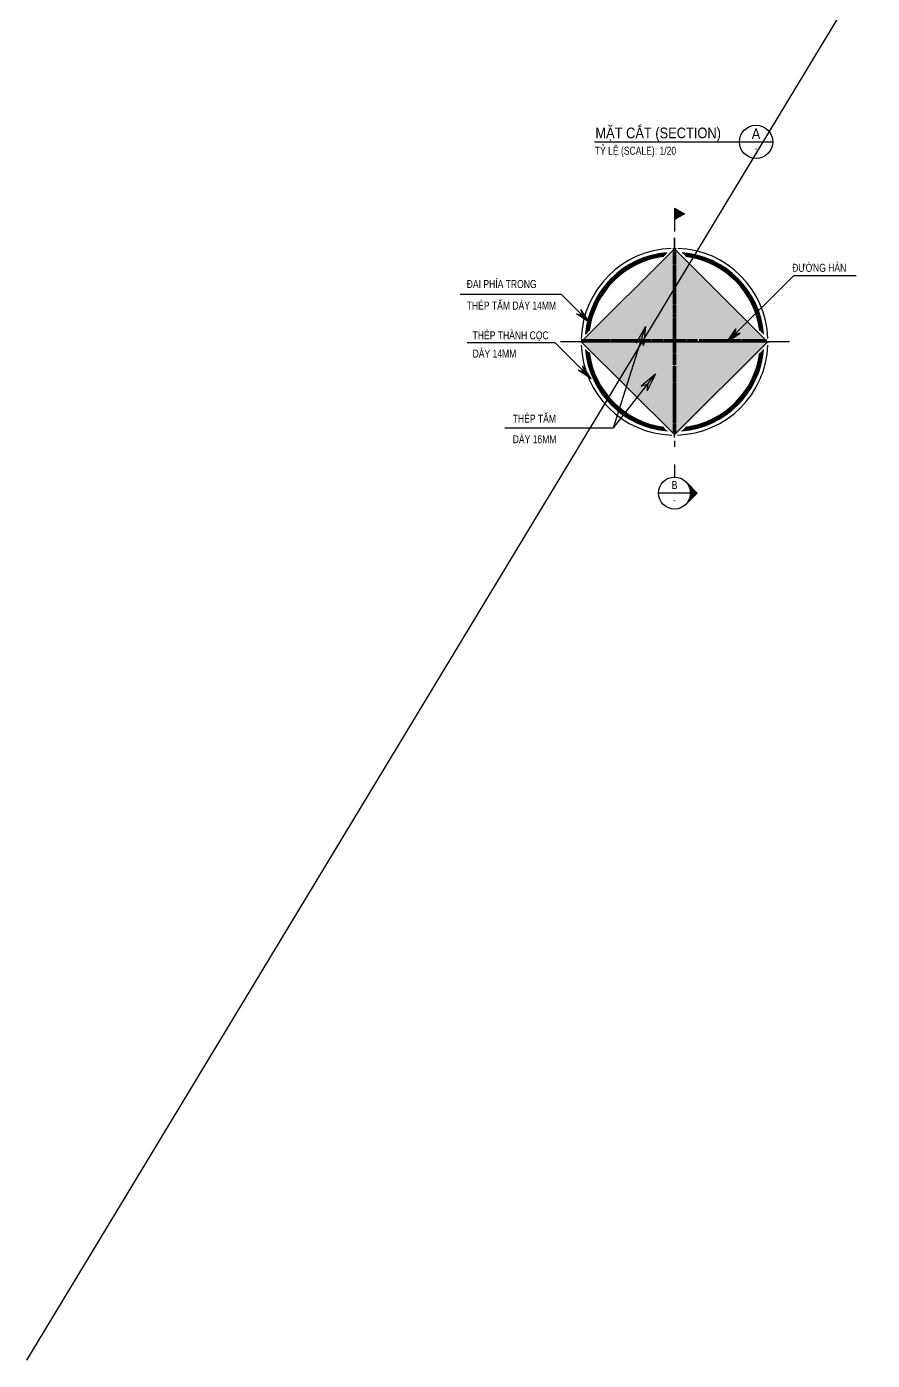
# Model space of a CAD drawing. Header units: millimetres. Extents: x -73021 to 3450336, y 75330 to 1037285.
# Drawn here: x -30478 to -27307, y 128876 to 133875 of the extents above; entities that cross this region are included whole.
import ezdxf
from ezdxf.enums import TextEntityAlignment as Align

# ---------------------------------------------------------------- set-up
doc = ezdxf.new("R2010")
doc.units = ezdxf.units.MM
doc.linetypes.add('CENTER', pattern=[50.800000000000004, 31.75, -6.349999999999999, 6.349999999999999, -6.349999999999999])
doc.linetypes.add('HIDDEN', pattern=[0.5, 0.3, -0.2])
for name, color, linetype in [('03_Dimension line', 4, 'Continuous'), ('Big_Text_Note', 3, 'Continuous'), ('KHUAT', 8, 'HIDDEN'), ('MANH', 4, 'Continuous'), ('TEXT', 3, 'Continuous'), ('Truc', 1, 'CENTER')]:
    doc.layers.add(name, color=color, linetype=linetype)
doc.styles.add('Ghi chu', font='vn_vni.shx', dxfattribs={"width": 0.8})
doc.styles.add('Romans', font='vn_vni.shx', dxfattribs={"width": 0.8})
doc.styles.add('TXT3', font='vn_vni.shx', dxfattribs={"width": 0.8})
doc.styles.add('TXT5', font='vn_vni.shx', dxfattribs={"width": 0.8})

# ---------------------------------------------------------------- blocks, each defined once
blk = doc.blocks.new('SECTION_04')
for p, q in [((8.437147404719163, 0), (4.669834068295834, 3.767313336423327)), ((8.437147404719163, 0), (4.669834068295834, -3.767313336423278)), ((4.691239103750312, 3.740625037564363), (4.691239103750312, 3.745908300968771)), ((4.774572437083882, 3.633656291292304), (4.774572437083882, 3.662574967635201)), ((4.857905770417453, 3.521470080229867), (4.857905770417453, 3.579241634301631)), ((4.941239103751023, 3.403550516706211), (4.941239103751023, 3.495908300968032)), ((5.024572437084621, 3.279279162361596), (5.024572437084621, 3.412574967634462)), ((5.107905770418192, 3.147903848712353), (5.107905770418192, 3.329241634300892)), ((5.191239103751762, 3.008494069777775), (5.191239103751762, 3.245908300967322)), ((5.274572437085332, 2.859875103242977), (5.274572437085332, 3.162574967633752)), ((5.357905770418902, 2.7005269403435), (5.357905770418902, 3.079241634300153)), ((5.441239103752501, 2.528421842969287), (5.441239103752501, 2.995908300966583)), ((5.524572437086071, 2.340747612964342), (5.524572437086071, 2.912574967633013)), ((5.607905770419641, 2.13339936962199), (5.607905770419641, 2.829241634299442)), ((5.691239103753211, 1.899946700336521), (5.691239103753211, 2.745908300965844)), ((5.774572437086781, 1.629206300333656), (5.774572437086781, 2.662574967632274)), ((5.85790577042038, 1.298052381487416), (5.85790577042038, 2.579241634298703)), ((5.94123910375395, 0.8376621707075101), (5.94123910375395, 2.495908300965133)), ((6.02457243708752, -2.412574967631606), (6.02457243708752, 2.412574967631535)), ((6.107905770421091, -2.329241634298007), (6.107905770421091, 2.329241634297964)), ((6.191239103754661, -2.245908300964437), (6.191239103754661, 2.245908300964394)), ((6.274572437088259, -2.162574967630867), (6.274572437088259, 2.162574967630824)), ((6.35790577042183, -2.079241634297297), (6.35790577042183, 2.079241634297254)), ((6.4412391037554, -1.995908300963726), (6.4412391037554, 1.995908300963655)), ((6.52457243708897, -1.912574967630128), (6.52457243708897, 1.912574967630085)), ((6.60790577042254, -1.829241634296558), (6.60790577042254, 1.829241634296515)), ((6.691239103756139, -1.745908300962987), (6.691239103756139, 1.745908300962916)), ((6.774572437089709, -1.662574967629417), (6.774572437089709, 1.662574967629346)), ((6.857905770423279, -1.579241634295847), (6.857905770423279, 1.579241634295776)), ((6.941239103756849, -1.495908300962277), (6.941239103756849, 1.495908300962206)), ((7.024572437090419, -1.412574967628707), (7.024572437090419, 1.412574967628636)), ((7.107905770424018, -1.329241634295108), (7.107905770424018, 1.329241634295037)), ((7.191239103757588, -1.245908300961538), (7.191239103757588, 1.245908300961467)), ((7.274572437091158, -1.162574967627968), (7.274572437091158, 1.162574967627897)), ((7.357905770424729, -1.079241634294398), (7.357905770424729, 1.079241634294326)), ((7.441239103758299, -0.9959083009608278), (7.441239103758299, 0.9959083009607567)), ((7.524572437091897, -0.9125749676272292), (7.524572437091897, 0.9125749676271581)), ((7.607905770425468, -0.829241634293659), (7.607905770425468, 0.8292416342935879)), ((7.691239103759038, -0.7459083009600889), (7.691239103759038, 0.7459083009600179)), ((7.774572437092608, -0.6625749676265187), (7.774572437092608, 0.6625749676264192)), ((7.857905770426178, -0.5792416342929485), (7.857905770426178, 0.5792416342928491)), ((7.941239103759777, -0.4959083009593784), (7.941239103759777, 0.4959083009592789)), ((8.024572437093347, -0.4125749676258082), (8.024572437093347, 0.4125749676257087)), ((8.107905770426918, -0.3292416342922095), (8.107905770426918, 0.3292416342921385)), ((8.191239103760488, -0.2459083009586394), (8.191239103760488, 0.2459083009585399)), ((8.274572437094058, -0.1625749676250692), (8.274572437094058, 0.1625749676249697)), ((8.357905770427656, -0.079241634291499), (8.357905770427656, 0.0792416342913995)), ((6.000000000017458, -9.24e-14), (-6.00000000001745, -9.24e-14)), ((4.691239103750312, -3.745908300968785), (4.691239103750312, -3.740625037564377)), ((4.774572437083882, -3.662574967635215), (4.774572437083882, -3.633656291292318)), ((4.857905770417453, -3.579241634301645), (4.857905770417453, -3.521470080229882)), ((4.941239103751023, -3.495908300968075), (4.941239103751023, -3.403550516706225)), ((5.024572437084621, -3.412574967634505), (5.024572437084621, -3.279279162361611)), ((5.107905770418192, -3.329241634300906), (5.107905770418192, -3.147903848712367)), ((5.191239103751762, -3.245908300967336), (5.191239103751762, -3.008494069777789)), ((5.274572437085332, -3.162574967633766), (5.274572437085332, -2.859875103242991)), ((5.357905770418902, -3.079241634300196), (5.357905770418902, -2.700526940343515)), ((5.441239103752501, -2.995908300966625), (5.441239103752501, -2.528421842969301)), ((5.524572437086071, -2.912574967633027), (5.524572437086071, -2.340747612964356)), ((5.607905770419641, -2.829241634299457), (5.607905770419641, -2.133399369622004)), ((5.691239103753211, -2.745908300965886), (5.691239103753211, -1.899946700336535)), ((5.774572437086781, -2.662574967632316), (5.774572437086781, -1.62920630033367)), ((5.85790577042038, -2.579241634298746), (5.85790577042038, -1.29805238148743)), ((5.94123910375395, -2.495908300965176), (5.94123910375395, -0.8376621707075244))]:
    blk.add_line(p, q)
blk.add_circle((0, 0), 6.000000000017462)
at = {"layer": 'Big_Text_Note', "color": 6, "style": 'TXT5', "width": 0.8}
blk.add_attdef('A', text='', height=4, dxfattribs=at).set_placement((-0.0002408530310021, 3.000094229605437), align=Align.MIDDLE_CENTER)
at = {"layer": 'Big_Text_Note', "color": 3, "style": 'Romans', "width": 0.8}
blk.add_attdef('-', text='', height=2.083333333339396, dxfattribs=at).set_placement((-0.0002408530310021, -2.500000000007418), align=Align.MIDDLE_CENTER)

msp = doc.modelspace()

# ---------------------------------------------------------------- hatches: boundary and pattern name
h = msp.add_hatch()
h.set_pattern_fill('DOTS', color=8, scale=100.6797974395048, angle=90.01136140670451, style=0)
h.set_pattern_definition([(90.0113614067045, (-26091.67453065647, 130517.3601589192), (-6.293111097352729, 3.144995845937538), [0, -6.292487339969048])])
h.paths.add_polyline_path([(-28046.53490289562, 132690.8266733258), (-27695.56837088598, 132690.8962678683), (-28046.60448081115, 133041.7093552577)])
h.paths.add_polyline_path([(-28046.53490289562, 132690.8266733258), (-28046.60448081115, 133041.7093552577), (-28398.74016283494, 132690.7568331511)])
h.paths.add_polyline_path([(-28046.53490289562, 132690.8266733258), (-28174.12533771538, 132690.8013729136), (-28228.0986768599, 132521.179787357), (-28046.46547084415, 132340.6795864928)])
h.paths.add_polyline_path([(-27695.56837088598, 132690.8962678683), (-28046.53490289562, 132690.8266733258), (-28046.46547084415, 132340.6795864928)])
h.paths.add_polyline_path([(-28174.12533771538, 132690.8013729136), (-28398.74016283494, 132690.7568331511), (-28228.0986768599, 132521.179787357)])
at = {"layer": '03_Dimension line'}
h = msp.add_hatch(color=256, dxfattribs=at)
h.paths.add_polyline_path([(-28367.2562292523, 132766.5742967685), (-28415.90690311073, 132798.7595071963), (-28394.00267691612, 132793.3207444322)])
h.paths.add_polyline_path([(-28367.25622925172, 132766.5742967674), (-28394.00267691554, 132793.3207444316), (-28399.44143967997, 132815.2249706271)])
h = msp.add_hatch(color=256, dxfattribs=at)
h.paths.add_polyline_path([(-28157.10123240181, 132751.7538364578), (-28191.94575716046, 132689.344081318), (-28171.16375132219, 132707.5899800015)])
h.paths.add_polyline_path([(-28157.10123240183, 132751.7538364594), (-28171.16375132188, 132707.5899800024), (-28164.75790879326, 132680.6870105197)])
h = msp.add_hatch(color=256, dxfattribs=at)
h.paths.add_polyline_path([(-27851.52018180196, 132694.4625666135), (-27802.86950794313, 132726.6477770407), (-27824.77373413781, 132721.2090142769)])
h.paths.add_polyline_path([(-27851.52018180254, 132694.4625666123), (-27824.77373413839, 132721.2090142763), (-27819.33497137369, 132743.1132404717)])
h = msp.add_hatch(color=256, dxfattribs=at)
h.paths.add_polyline_path([(-28361.75710785649, 132555.9311215125), (-28410.40778171492, 132588.1163319402), (-28388.50355552031, 132582.6775691762)])
h.paths.add_polyline_path([(-28361.75710785591, 132555.9311215113), (-28388.50355551972, 132582.6775691756), (-28393.94231828416, 132604.5817953711)])
h = msp.add_hatch(color=256, dxfattribs=at)
h.paths.add_polyline_path([(-28119.49627335467, 132573.4118330771), (-28173.62520687037, 132527.5319846033), (-28147.95114325116, 132537.2550126556)])
h.paths.add_polyline_path([(-28119.49627335414, 132573.4118330785), (-28147.95114325055, 132537.2550126563), (-28151.36659473958, 132510.014794074)])
at = {"layer": 'KHUAT', "linetype": 'ByBlock'}
h = msp.add_hatch(dxfattribs=at)
h.set_pattern_fill('ANSI31', color=8, style=0)
h.set_pattern_definition([(45, (0, 0), (-2.245064030267287, 2.245064030267288), [])])
h.paths.add_polyline_path([(-28091.46289264819, 133014.1967766216), (-28077.34136505146, 133028.3217042866, 0.2868722414371713), (-28361.25452787453, 132814.9077707157), (-28351.94388239727, 132804.1040898801, -0.2797137932169368)])
h.paths.add_polyline_path([(-28351.94388239727, 132804.1040898801), (-28361.25452787453, 132814.9077707157, 0.0705860775986121), (-28382.39357763058, 132723.1960436791), (-28368.27205003386, 132737.3209713442, -0.0534469918891269)])
h.paths.add_polyline_path([(-28254.95551429142, 132430.6409577644), (-28250.17454865081, 132442.797213544, -0.1928663899995671), (-28368.24675809735, 132651.6007708904), (-28382.37751199582, 132665.7277066791, 0.2082015074950804)])
h.paths.add_polyline_path([(-28250.17454865081, 132442.797213544), (-28254.95551429142, 132430.6409577644, 0.0357562613992001), (-28215.24861078768, 132403.9352301713), (-28201.82668204065, 132410.7700363744, -0.045047498726372)])
h.paths.add_polyline_path([(-28077.35743068622, 132360.7900413654), (-28091.48818458469, 132374.9169771541, -0.0906753870365971), (-28201.82668204065, 132410.7700363744), (-28215.24861078768, 132403.9352301713, 0.1091070849667338)])
h.paths.add_polyline_path([(-28005.74122823374, 132374.9184374628), (-28019.87209826839, 132360.7909689269, 0.3646642186556029), (-27714.86286807573, 132665.7267791177), (-27728.99373811036, 132651.5993105817, -0.3380198869373845)])
h.paths.add_polyline_path([(-27728.96844516116, 132737.3224306402), (-27714.84680186946, 132723.1969706691, 0.2125128554583888), (-27846.52249200267, 132961.7284147849), (-27853.88564321554, 132951.6246698123, -0.1999781648506827)])
h.paths.add_polyline_path([(-28019.88816447464, 133028.3207772966), (-28005.76652118297, 133014.1953173256, -0.1294714986588581), (-27853.88564321554, 132951.6246698123), (-27846.52249200267, 132961.7284147849, 0.1413631506854668)])

# ---------------------------------------------------------------- linework, layer by layer
for p, q in [((-28348.31982411537, 133443.7985467184), (-27805.61629498105, 133443.7985467184)), ((-27805.61629498105, 133443.7985467184), (-27680.61629498069, 133443.7985467184)), ((-28049.34526526555, 133194.7955769232), (-28011.83504109632, 133173.625510493)), ((-28049.34526526555, 133194.7955769232), (-28049.34526526555, 133151.4943067349)), ((-28011.83504109632, 133173.625510493), (-28049.34526526555, 133152.9946336813)), ((-28049.34526526555, 133151.4943067349), (-28049.34526526555, 133108.1930365452)), ((-27851.52018180167, 132694.4625666141), (-27819.33497137369, 132743.1132404714)), ((-27819.33497137369, 132743.1132404714), (-27824.77373413811, 132721.2090142769)), ((-28048.20458344556, 132234.6662244661), (-28048.20458344556, 132187.3785748406))]:
    msp.add_line(p, q)
for points in [[(-28398.44195538548, 132694.4625666124), (-28048.61480453588, 133042.9760695732), (-27700.01801765755, 132694.4625666124), (-28048.61480453588, 132346.6796919723), (-28398.44195538548, 132694.4625666124)], [(-28055.35982188129, 133043.6712771781), (-28042.765132882, 133043.6712771781)], [(-28055.35982188129, 133039.2524154555), (-28042.765132882, 133039.2524154555)], [(-28055.35982188129, 133035.0661250556), (-28042.765132882, 133035.0661250556)], [(-28055.35982188129, 133029.4844034243), (-28042.765132882, 133029.4844034243)], [(-28055.35982188129, 133024.3678277331), (-28042.765132882, 133024.3678277331)], [(-28055.35982188129, 133019.7163913931), (-28042.765132882, 133019.7163913931)], [(-28055.35982188129, 133015.2493938572), (-28042.765132882, 133015.2493938572)], [(-28055.35982188129, 133011.7608174258), (-28042.765132882, 133011.7608174258)], [(-28055.35982188129, 133008.0396696716), (-28042.765132882, 133008.0396696716)], [(-28055.35982188129, 133004.0859505945), (-28042.765132882, 133004.0859505945)], [(-28055.35982188129, 132999.8996601946), (-28042.765132882, 132999.8996601946)], [(-28055.35982188129, 132994.783081209), (-28042.765132882, 132994.783081209)], [(-28055.35982188129, 132990.3642194863), (-28042.765132882, 132990.3642194863)], [(-28055.35982188129, 132986.1779290864), (-28042.765132882, 132986.1779290864)], [(-28055.35982188129, 132980.5962074551), (-28042.765132882, 132980.5962074551)], [(-28055.35982188129, 132975.4796317639), (-28042.765132882, 132975.4796317639)], [(-28055.35982188129, 132970.8281954239), (-28042.765132882, 132970.8281954239)], [(-28055.35982188129, 132966.1075813544), (-28042.765132882, 132966.1075813544)], [(-28055.35982188129, 132962.619004923), (-28042.765132882, 132962.619004923)], [(-28055.35982188129, 132958.8978571688), (-28042.765132882, 132958.8978571688)], [(-28055.35982188129, 132954.9441380917), (-28042.765132882, 132954.9441380917)], [(-28055.35982188129, 132950.7578476919), (-28042.765132882, 132950.7578476919)], [(-28055.35982188129, 132945.6412687062), (-28042.765132882, 132945.6412687062)], [(-28055.35982188129, 132941.2224069835), (-28042.765132882, 132941.2224069835)], [(-28055.35982188129, 132937.0361165837), (-28042.765132882, 132937.0361165837)], [(-28055.35982188129, 132931.4543949523), (-28042.765132882, 132931.4543949523)], [(-28055.35982188129, 132926.3378192612), (-28042.765132882, 132926.3378192612)], [(-28055.35982188129, 132921.6863829212), (-28042.765132882, 132921.6863829212)], [(-28055.35982188129, 132916.8625326705), (-28042.765132882, 132916.8625326705)], [(-28055.35982188129, 132913.3739562391), (-28042.765132882, 132913.3739562391)], [(-28055.35982188129, 132909.6528084849), (-28042.765132882, 132909.6528084849)], [(-28055.35982188129, 132905.6990894079), (-28042.765132882, 132905.6990894079)], [(-28055.35982188129, 132901.512799008), (-28042.765132882, 132901.512799008)], [(-28055.35982188129, 132896.3962200223), (-28042.765132882, 132896.3962200223)], [(-28055.35982188129, 132891.9773582996), (-28042.765132882, 132891.9773582996)], [(-28055.35982188129, 132887.7910678997), (-28042.765132882, 132887.7910678997)], [(-28055.35982188129, 132882.2093462684), (-28042.765132882, 132882.2093462684)], [(-28055.35982188129, 132877.0927705773), (-28042.765132882, 132877.0927705773)], [(-28055.35982188129, 132872.4413342372), (-28042.765132882, 132872.4413342372)], [(-28055.35982188129, 132867.9743367013), (-28042.765132882, 132867.9743367013)], [(-28055.35982188129, 132864.4857602699), (-28042.765132882, 132864.4857602699)], [(-28055.35982188129, 132860.7646125157), (-28042.765132882, 132860.7646125157)], [(-28055.35982188129, 132856.8108934387), (-28042.765132882, 132856.8108934387)], [(-28055.35982188129, 132852.6246030388), (-28042.765132882, 132852.6246030388)], [(-28055.35982188129, 132847.5080240532), (-28042.765132882, 132847.5080240532)], [(-28055.35982188129, 132843.0891623304), (-28042.765132882, 132843.0891623304)], [(-28055.35982188129, 132838.9028719306), (-28042.765132882, 132838.9028719306)], [(-28055.35982188129, 132833.3211502993), (-28042.765132882, 132833.3211502993)], [(-28055.35982188129, 132828.2045746081), (-28042.765132882, 132828.2045746081)], [(-28055.35982188129, 132823.5531382681), (-28042.765132882, 132823.5531382681)], [(-28055.35982188129, 132818.8917888036), (-28042.765132882, 132818.8917888036)], [(-28055.35982188129, 132815.4032123722), (-28042.765132882, 132815.4032123722)], [(-28055.35982188129, 132811.682064618), (-28042.765132882, 132811.682064618)], [(-28055.35982188129, 132807.7283455409), (-28042.765132882, 132807.7283455409)], [(-28055.35982188129, 132803.5420551411), (-28042.765132882, 132803.5420551411)], [(-28055.35982188129, 132798.4254761554), (-28042.765132882, 132798.4254761554)], [(-28055.35982188129, 132794.0066144327), (-28042.765132882, 132794.0066144327)], [(-28055.35982188129, 132789.8203240329), (-28042.765132882, 132789.8203240329)], [(-28055.35982188129, 132784.2386024015), (-28042.765132882, 132784.2386024015)], [(-28055.35982188129, 132779.1220267103), (-28042.765132882, 132779.1220267103)], [(-28055.35982188129, 132774.4705903703), (-28042.765132882, 132774.4705903703)], [(-28055.35982188129, 132770.0035895399), (-28042.765132882, 132770.0035895399)], [(-28055.35982188129, 132766.5150131085), (-28042.765132882, 132766.5150131085)], [(-28055.35982188129, 132762.7938653543), (-28042.765132882, 132762.7938653543)], [(-28055.35982188129, 132758.8401462773), (-28042.765132882, 132758.8401462773)], [(-28055.35982188129, 132754.6538558774), (-28042.765132882, 132754.6538558774)], [(-28055.35982188129, 132749.5372768918), (-28042.765132882, 132749.5372768918)], [(-28055.35982188129, 132745.1184151691), (-28042.765132882, 132745.1184151691)], [(-28055.35982188129, 132740.9321247692), (-28042.765132882, 132740.9321247692)], [(-28055.35982188129, 132735.3504031379), (-28042.765132882, 132735.3504031379)], [(-28055.35982188129, 132730.2338274467), (-28042.765132882, 132730.2338274467)], [(-28055.35982188129, 132725.5823911067), (-28042.765132882, 132725.5823911067)], [(-28396.29038837524, 132691.0070859361), (-28396.29038837524, 132703.6017749353)], [(-28391.87152665255, 132691.0070859361), (-28391.87152665255, 132703.6017749353)], [(-28387.68523625268, 132691.0070859361), (-28387.68523625268, 132703.6017749353)], [(-28382.10351462136, 132691.0070859361), (-28382.10351462136, 132703.6017749353)], [(-28376.98693893018, 132691.0070859361), (-28376.98693893018, 132703.6017749353)], [(-28372.33550259018, 132691.0070859361), (-28372.33550259018, 132703.6017749353)], [(-28367.86850505425, 132691.0070859361), (-28367.86850505425, 132703.6017749353)], [(-28364.37992862287, 132691.0070859361), (-28364.37992862287, 132703.6017749353)], [(-28360.65878086867, 132691.0070859361), (-28360.65878086867, 132703.6017749353)], [(-28356.70506179162, 132691.0070859361), (-28356.70506179162, 132703.6017749353)], [(-28352.51877139175, 132691.0070859361), (-28352.51877139175, 132703.6017749353)], [(-28347.4021924061, 132691.0070859361), (-28347.4021924061, 132703.6017749353)], [(-28342.98333068338, 132691.0070859361), (-28342.98333068338, 132703.6017749353)], [(-28338.79704028351, 132691.0070859361), (-28338.79704028351, 132703.6017749353)], [(-28333.2153186522, 132691.0070859361), (-28333.2153186522, 132703.6017749353)], [(-28328.09874296102, 132691.0070859361), (-28328.09874296102, 132703.6017749353)], [(-28323.44730662101, 132691.0070859361), (-28323.44730662101, 132703.6017749353)], [(-28318.72669255149, 132691.0070859361), (-28318.72669255149, 132703.6017749353)], [(-28315.23811612011, 132691.0070859361), (-28315.23811612011, 132703.6017749353)], [(-28311.51696836588, 132691.0070859361), (-28311.51696836588, 132703.6017749353)], [(-28307.56324928886, 132691.0070859361), (-28307.56324928886, 132703.6017749353)], [(-28303.376958889, 132691.0070859361), (-28303.376958889, 132703.6017749353)], [(-28298.26037990332, 132691.0070859361), (-28298.26037990332, 132703.6017749353)], [(-28293.84151818063, 132691.0070859361), (-28293.84151818063, 132703.6017749353)], [(-28289.65522778076, 132691.0070859361), (-28289.65522778076, 132703.6017749353)], [(-28284.07350614944, 132691.0070859361), (-28284.07350614944, 132703.6017749353)], [(-28278.95693045826, 132691.0070859361), (-28278.95693045826, 132703.6017749353)], [(-28274.30549411826, 132691.0070859361), (-28274.30549411826, 132703.6017749353)], [(-28269.48164386757, 132691.0070859361), (-28269.48164386757, 132703.6017749353)], [(-28265.99306743619, 132691.0070859361), (-28265.99306743619, 132703.6017749353)], [(-28262.27191968196, 132691.0070859361), (-28262.27191968196, 132703.6017749353)], [(-28258.31820060494, 132691.0070859361), (-28258.31820060494, 132703.6017749353)], [(-28254.13191020507, 132691.0070859361), (-28254.13191020507, 132703.6017749353)], [(-28249.0153312194, 132691.0070859361), (-28249.0153312194, 132703.6017749353)], [(-28244.59646949671, 132691.0070859361), (-28244.59646949671, 132703.6017749353)], [(-28240.41017909684, 132691.0070859361), (-28240.41017909684, 132703.6017749353)], [(-28234.82845746552, 132691.0070859361), (-28234.82845746552, 132703.6017749353)], [(-28229.71188177434, 132691.0070859361), (-28229.71188177434, 132703.6017749353)], [(-28225.06044543434, 132691.0070859361), (-28225.06044543434, 132703.6017749353)], [(-28220.59344789844, 132691.0070859361), (-28220.59344789844, 132703.6017749353)], [(-28217.10487146702, 132691.0070859361), (-28217.10487146702, 132703.6017749353)], [(-28213.38372371283, 132691.0070859361), (-28213.38372371283, 132703.6017749353)], [(-28209.43000463578, 132691.0070859361), (-28209.43000463578, 132703.6017749353)], [(-28205.24371423591, 132691.0070859361), (-28205.24371423591, 132703.6017749353)], [(-28200.12713525023, 132691.0070859361), (-28200.12713525023, 132703.6017749353)], [(-28195.70827352754, 132691.0070859361), (-28195.70827352754, 132703.6017749353)], [(-28191.52198312767, 132691.0070859361), (-28191.52198312767, 132703.6017749353)], [(-28185.94026149635, 132691.0070859361), (-28185.94026149635, 132703.6017749353)], [(-28180.82368580517, 132691.0070859361), (-28180.82368580517, 132703.6017749353)], [(-28176.17224946517, 132691.0070859361), (-28176.17224946517, 132703.6017749353)], [(-28171.51090000067, 132691.0070859361), (-28171.51090000067, 132703.6017749353)], [(-28168.02232356929, 132691.0070859361), (-28168.02232356929, 132703.6017749353)], [(-28164.30117581506, 132691.0070859361), (-28164.30117581506, 132703.6017749353)], [(-28160.34745673804, 132691.0070859361), (-28160.34745673804, 132703.6017749353)], [(-28156.16116633817, 132691.0070859361), (-28156.16116633817, 132703.6017749353)], [(-28151.0445873525, 132691.0070859361), (-28151.0445873525, 132703.6017749353)], [(-28146.62572562981, 132691.0070859361), (-28146.62572562981, 132703.6017749353)], [(-28142.43943522994, 132691.0070859361), (-28142.43943522994, 132703.6017749353)], [(-28136.85771359862, 132691.0070859361), (-28136.85771359862, 132703.6017749353)], [(-28131.74113790744, 132691.0070859361), (-28131.74113790744, 132703.6017749353)], [(-28127.08970156741, 132691.0070859361), (-28127.08970156741, 132703.6017749353)], [(-28122.62270073701, 132691.0070859361), (-28122.62270073701, 132703.6017749353)], [(-28119.13412430563, 132691.0070859361), (-28119.13412430563, 132703.6017749353)], [(-28115.41297655143, 132691.0070859361), (-28115.41297655143, 132703.6017749353)], [(-28111.45925747438, 132691.0070859361), (-28111.45925747438, 132703.6017749353)], [(-28107.27296707451, 132691.0070859361), (-28107.27296707451, 132703.6017749353)], [(-28102.15638808884, 132691.0070859361), (-28102.15638808884, 132703.6017749353)], [(-28097.73752636615, 132691.0070859361), (-28097.73752636615, 132703.6017749353)], [(-28093.55123596628, 132691.0070859361), (-28093.55123596628, 132703.6017749353)], [(-28087.96951433496, 132691.0070859361), (-28087.96951433496, 132703.6017749353)], [(-28082.85293864378, 132691.0070859361), (-28082.85293864378, 132703.6017749353)], [(-28078.20150230377, 132691.0070859361), (-28078.20150230377, 132703.6017749353)], [(-28074.64543162796, 132691.0070859361), (-28074.64543162796, 132703.6017749353)], [(-28069.99399528796, 132691.0070859361), (-28069.99399528796, 132703.6017749353)], [(-28064.86466027029, 132691.0070859361), (-28064.86466027029, 132703.6017749353)], [(-28060.4457985476, 132691.0070859361), (-28060.4457985476, 132703.6017749353)], [(-28056.25950814773, 132691.0070859361), (-28056.25950814773, 132703.6017749353)], [(-28055.35982188129, 132722.0263204309), (-28042.765132882, 132722.0263204309)], [(-28055.35982188129, 132717.3748840908), (-28042.765132882, 132717.3748840908)], [(-28055.35982188129, 132712.2455490732), (-28042.765132882, 132712.2455490732)], [(-28055.35982188129, 132707.8266873505), (-28042.765132882, 132707.8266873505)], [(-28055.35982188129, 132703.6403969506), (-28042.765132882, 132703.6403969506)], [(-28055.35982188129, 132698.0586753193), (-28042.765132882, 132698.0586753193)], [(-28055.35982188129, 132692.9420996281), (-28042.765132882, 132692.9420996281)], [(-28055.35982188129, 132688.2906632881), (-28042.765132882, 132688.2906632881)], [(-28055.35982188129, 132683.8236624577), (-28042.765132882, 132683.8236624577)], [(-28055.35982188129, 132680.3350860263), (-28042.765132882, 132680.3350860263)], [(-28055.35982188129, 132676.6139382721), (-28042.765132882, 132676.6139382721)], [(-28050.67778651641, 132691.0070859361), (-28050.67778651641, 132703.6017749353)], [(-28045.56121082523, 132691.0070859361), (-28045.56121082523, 132703.6017749353)], [(-28040.90977448522, 132691.0070859361), (-28040.90977448522, 132703.6017749353)], [(-28036.44277365483, 132691.0070859361), (-28036.44277365483, 132703.6017749353)], [(-28032.95419722345, 132691.0070859361), (-28032.95419722345, 132703.6017749353)], [(-28029.23304946922, 132691.0070859361), (-28029.23304946922, 132703.6017749353)], [(-28025.27933039217, 132691.0070859361), (-28025.27933039217, 132703.6017749353)], [(-28021.09303999233, 132691.0070859361), (-28021.09303999233, 132703.6017749353)], [(-28015.97646100665, 132691.0070859361), (-28015.97646100665, 132703.6017749353)], [(-28011.55759928397, 132691.0070859361), (-28011.55759928397, 132703.6017749353)], [(-28007.3713088841, 132691.0070859361), (-28007.3713088841, 132703.6017749353)], [(-28001.78958725275, 132691.0070859361), (-28001.78958725275, 132703.6017749353)], [(-27996.6730115616, 132691.0070859361), (-27996.6730115616, 132703.6017749353)], [(-27992.02157522157, 132691.0070859361), (-27992.02157522157, 132703.6017749353)], [(-27988.46550454575, 132691.0070859361), (-27988.46550454575, 132703.6017749353)], [(-27983.81406820575, 132691.0070859361), (-27983.81406820575, 132703.6017749353)], [(-27981.13261823567, 132691.0070859361), (-27981.13261823567, 132703.6017749353)], [(-27977.17889915865, 132691.0070859361), (-27977.17889915865, 132703.6017749353)], [(-27972.99260875877, 132691.0070859361), (-27972.99260875877, 132703.6017749353)], [(-27967.8760297731, 132691.0070859361), (-27967.8760297731, 132703.6017749353)], [(-27963.45716805041, 132691.0070859361), (-27963.45716805041, 132703.6017749353)], [(-27954.32590471215, 132691.0070859361), (-27954.32590471215, 132703.6017749353)], [(-27949.90704298946, 132691.0070859361), (-27949.90704298946, 132703.6017749353)], [(-27945.72075258959, 132691.0070859361), (-27945.72075258959, 132703.6017749353)], [(-27940.13903095827, 132691.0070859361), (-27940.13903095827, 132703.6017749353)], [(-27935.02245526709, 132691.0070859361), (-27935.02245526709, 132703.6017749353)], [(-27930.37101892709, 132691.0070859361), (-27930.37101892709, 132703.6017749353)], [(-27925.65040485757, 132691.0070859361), (-27925.65040485757, 132703.6017749353)], [(-27922.16182842616, 132691.0070859361), (-27922.16182842616, 132703.6017749353)], [(-27918.44068067196, 132691.0070859361), (-27918.44068067196, 132703.6017749353)], [(-27914.48696159491, 132691.0070859361), (-27914.48696159491, 132703.6017749353)], [(-27910.30067119504, 132691.0070859361), (-27910.30067119504, 132703.6017749353)], [(-27905.18409220939, 132691.0070859361), (-27905.18409220939, 132703.6017749353)], [(-27900.76523048667, 132691.0070859361), (-27900.76523048667, 132703.6017749353)], [(-27896.57894008683, 132691.0070859361), (-27896.57894008683, 132703.6017749353)], [(-27890.99721845549, 132691.0070859361), (-27890.99721845549, 132703.6017749353)], [(-27885.88064276431, 132691.0070859361), (-27885.88064276431, 132703.6017749353)], [(-27881.2292064243, 132691.0070859361), (-27881.2292064243, 132703.6017749353)], [(-27876.40535617364, 132691.0070859361), (-27876.40535617364, 132703.6017749353)], [(-27872.91677974226, 132691.0070859361), (-27872.91677974226, 132703.6017749353)], [(-27869.19563198803, 132691.0070859361), (-27869.19563198803, 132703.6017749353)], [(-27865.24191291098, 132691.0070859361), (-27865.24191291098, 132703.6017749353)], [(-27861.05562251115, 132691.0070859361), (-27861.05562251115, 132703.6017749353)], [(-27855.93904352547, 132691.0070859361), (-27855.93904352547, 132703.6017749353)], [(-27851.52018180278, 132691.0070859361), (-27851.52018180278, 132703.6017749353)], [(-27847.33389140291, 132691.0070859361), (-27847.33389140291, 132703.6017749353)], [(-27841.75216977156, 132691.0070859361), (-27841.75216977156, 132703.6017749353)], [(-27836.63559408041, 132691.0070859361), (-27836.63559408041, 132703.6017749353)], [(-27831.98415774038, 132691.0070859361), (-27831.98415774038, 132703.6017749353)], [(-27827.51716020448, 132691.0070859361), (-27827.51716020448, 132703.6017749353)], [(-27824.0285837731, 132691.0070859361), (-27824.0285837731, 132703.6017749353)], [(-27820.30743601887, 132691.0070859361), (-27820.30743601887, 132703.6017749353)], [(-27816.35371694185, 132691.0070859361), (-27816.35371694185, 132703.6017749353)], [(-27812.16742654198, 132691.0070859361), (-27812.16742654198, 132703.6017749353)], [(-27807.05084755631, 132691.0070859361), (-27807.05084755631, 132703.6017749353)], [(-27802.63198583361, 132691.0070859361), (-27802.63198583361, 132703.6017749353)], [(-27798.44569543374, 132691.0070859361), (-27798.44569543374, 132703.6017749353)], [(-27792.86397380243, 132691.0070859361), (-27792.86397380243, 132703.6017749353)], [(-27787.74739811125, 132691.0070859361), (-27787.74739811125, 132703.6017749353)], [(-27783.09596177124, 132691.0070859361), (-27783.09596177124, 132703.6017749353)], [(-27778.43461230674, 132691.0070859361), (-27778.43461230674, 132703.6017749353)], [(-27774.94603587534, 132691.0070859361), (-27774.94603587534, 132703.6017749353)], [(-27771.22488812114, 132691.0070859361), (-27771.22488812114, 132703.6017749353)], [(-27767.27116904408, 132691.0070859361), (-27767.27116904408, 132703.6017749353)], [(-27763.08487864421, 132691.0070859361), (-27763.08487864421, 132703.6017749353)], [(-27757.96829965854, 132691.0070859361), (-27757.96829965854, 132703.6017749353)], [(-27753.54943793585, 132691.0070859361), (-27753.54943793585, 132703.6017749353)], [(-27749.36314753598, 132691.0070859361), (-27749.36314753598, 132703.6017749353)], [(-27743.78142590467, 132691.0070859361), (-27743.78142590467, 132703.6017749353)], [(-27738.66485021349, 132691.0070859361), (-27738.66485021349, 132703.6017749353)], [(-27734.01341387348, 132691.0070859361), (-27734.01341387348, 132703.6017749353)], [(-27729.54641304309, 132691.0070859361), (-27729.54641304309, 132703.6017749353)], [(-27726.05783661171, 132691.0070859361), (-27726.05783661171, 132703.6017749353)], [(-27722.33668885748, 132691.0070859361), (-27722.33668885748, 132703.6017749353)], [(-27718.38296978045, 132691.0070859361), (-27718.38296978045, 132703.6017749353)], [(-27714.19667938058, 132691.0070859361), (-27714.19667938058, 132703.6017749353)], [(-27709.08010039491, 132691.0070859361), (-27709.08010039491, 132703.6017749353)], [(-27704.66123867222, 132691.0070859361), (-27704.66123867222, 132703.6017749353)], [(-28055.35982188129, 132672.6602191951), (-28042.765132882, 132672.6602191951)], [(-28055.35982188129, 132668.4739287953), (-28042.765132882, 132668.4739287953)], [(-28055.35982188129, 132663.3573498096), (-28042.765132882, 132663.3573498096)], [(-28055.35982188129, 132658.9384880868), (-28042.765132882, 132658.9384880868)], [(-28055.35982188129, 132654.752197687), (-28042.765132882, 132654.752197687)], [(-28055.35982188129, 132649.1704760557), (-28042.765132882, 132649.1704760557)], [(-28055.35982188129, 132644.0539003645), (-28042.765132882, 132644.0539003645)], [(-28055.35982188129, 132639.4024640245), (-28042.765132882, 132639.4024640245)], [(-28055.35982188129, 132635.8463933487), (-28042.765132882, 132635.8463933487)], [(-28055.35982188129, 132631.1949570087), (-28042.765132882, 132631.1949570087)], [(-28055.35982188129, 132628.5135070386), (-28042.765132882, 132628.5135070386)], [(-28055.35982188129, 132624.5597879615), (-28042.765132882, 132624.5597879615)], [(-28055.35982188129, 132620.3734975617), (-28042.765132882, 132620.3734975617)], [(-28055.35982188129, 132615.256918576), (-28042.765132882, 132615.256918576)], [(-28055.35982188129, 132610.8380568533), (-28042.765132882, 132610.8380568533)], [(-28055.35982188129, 132601.7067935151), (-28042.765132882, 132601.7067935151)], [(-28055.35982188129, 132597.2879317924), (-28042.765132882, 132597.2879317924)], [(-28055.35982188129, 132593.1016413925), (-28042.765132882, 132593.1016413925)], [(-28055.35982188129, 132587.5199197612), (-28042.765132882, 132587.5199197612)], [(-28055.35982188129, 132582.40334407), (-28042.765132882, 132582.40334407)], [(-28055.35982188129, 132577.75190773), (-28042.765132882, 132577.75190773)], [(-28055.35982188129, 132573.0312936604), (-28042.765132882, 132573.0312936604)], [(-28055.35982188129, 132569.5427172291), (-28042.765132882, 132569.5427172291)], [(-28055.35982188129, 132565.8215694749), (-28042.765132882, 132565.8215694749)], [(-28055.35982188129, 132561.8678503978), (-28042.765132882, 132561.8678503978)], [(-28055.35982188129, 132557.6815599979), (-28042.765132882, 132557.6815599979)], [(-28055.35982188129, 132552.5649810123), (-28042.765132882, 132552.5649810123)], [(-28055.35982188129, 132548.1461192896), (-28042.765132882, 132548.1461192896)], [(-28055.35982188129, 132543.9598288898), (-28042.765132882, 132543.9598288898)], [(-28055.35982188129, 132538.3781072584), (-28042.765132882, 132538.3781072584)], [(-28055.35982188129, 132533.2615315672), (-28042.765132882, 132533.2615315672)], [(-28055.35982188129, 132528.6100952272), (-28042.765132882, 132528.6100952272)], [(-28055.35982188129, 132523.7862449766), (-28042.765132882, 132523.7862449766)], [(-28055.35982188129, 132520.2976685451), (-28042.765132882, 132520.2976685451)], [(-28055.35982188129, 132516.5765207909), (-28042.765132882, 132516.5765207909)], [(-28055.35982188129, 132512.6228017139), (-28042.765132882, 132512.6228017139)], [(-28055.35982188129, 132508.4365113141), (-28042.765132882, 132508.4365113141)], [(-28055.35982188129, 132503.3199323284), (-28042.765132882, 132503.3199323284)], [(-28055.35982188129, 132498.9010706057), (-28042.765132882, 132498.9010706057)], [(-28055.35982188129, 132494.7147802058), (-28042.765132882, 132494.7147802058)], [(-28055.35982188129, 132489.1330585745), (-28042.765132882, 132489.1330585745)], [(-28055.35982188129, 132484.0164828833), (-28042.765132882, 132484.0164828833)], [(-28055.35982188129, 132479.3650465433), (-28042.765132882, 132479.3650465433)], [(-28055.35982188129, 132474.8980490074), (-28042.765132882, 132474.8980490074)], [(-28055.35982188129, 132471.409472576), (-28042.765132882, 132471.409472576)], [(-28055.35982188129, 132467.6883248218), (-28042.765132882, 132467.6883248218)], [(-28055.35982188129, 132463.7346057448), (-28042.765132882, 132463.7346057448)], [(-28055.35982188129, 132459.5483153449), (-28042.765132882, 132459.5483153449)], [(-28055.35982188129, 132454.4317363592), (-28042.765132882, 132454.4317363592)], [(-28055.35982188129, 132450.0128746365), (-28042.765132882, 132450.0128746365)], [(-28055.35982188129, 132445.8265842366), (-28042.765132882, 132445.8265842366)], [(-28055.35982188129, 132440.2448626053), (-28042.765132882, 132440.2448626053)], [(-28055.35982188129, 132435.1282869142), (-28042.765132882, 132435.1282869142)], [(-28055.35982188129, 132430.4768505741), (-28042.765132882, 132430.4768505741)], [(-28055.35982188129, 132425.8155011096), (-28042.765132882, 132425.8155011096)], [(-28055.35982188129, 132422.3269246783), (-28042.765132882, 132422.3269246783)], [(-28055.35982188129, 132418.6057769241), (-28042.765132882, 132418.6057769241)], [(-28055.35982188129, 132414.652057847), (-28042.765132882, 132414.652057847)], [(-28055.35982188129, 132410.4657674471), (-28042.765132882, 132410.4657674471)], [(-28055.35982188129, 132405.3491884615), (-28042.765132882, 132405.3491884615)], [(-28055.35982188129, 132400.9303267388), (-28042.765132882, 132400.9303267388)], [(-28055.35982188129, 132396.7440363389), (-28042.765132882, 132396.7440363389)], [(-28055.35982188129, 132391.1623147076), (-28042.765132882, 132391.1623147076)], [(-28055.35982188129, 132386.0457390164), (-28042.765132882, 132386.0457390164)], [(-28055.35982188129, 132381.3943026764), (-28042.765132882, 132381.3943026764)], [(-28055.35982188129, 132376.927301846), (-28042.765132882, 132376.927301846)], [(-28055.35982188129, 132373.4387254146), (-28042.765132882, 132373.4387254146)], [(-28055.35982188129, 132369.7175776604), (-28042.765132882, 132369.7175776604)], [(-28055.35982188129, 132365.7638585833), (-28042.765132882, 132365.7638585833)], [(-28055.35982188129, 132361.5775681835), (-28042.765132882, 132361.5775681835)], [(-28055.35982188129, 132356.4609891978), (-28042.765132882, 132356.4609891978)], [(-28055.35982188129, 132352.0421274751), (-28042.765132882, 132352.0421274751)]]:
    msp.add_lwpolyline(points)
at = {"color": 2}
for points in [[(-28048.61480453588, 132335.0873271634), (-28048.61480453588, 133042.9760695732)], [(-28395.30319194331, 132694.4625666124), (-27693.9698949894, 132694.4625666124)]]:
    msp.add_lwpolyline(points, dxfattribs=at)
at = {"color": 4}
msp.add_lwpolyline([(-27600.83381006803, 132943.071978961), (-27851.52018180137, 132694.4625666138)], dxfattribs=at)
msp.add_circle((-27743.11629498087, 133443.7985467184), 62.50000000018189)
for radius, start, end in [(350, 92.08322813171915, 177.9532869025657), (335, 94.91828985795505, 175.1286905998009), (350, 2.046713097434269, 87.91501828288455), (335, 4.871467258249289, 85.07986124178682), (322.5, 97.63406634179023, 172.4342434829246), (322.5, 7.566015663990084, 82.36398231440585), (350, 182.0467130974343, 268.2616768509237), (350, 271.7493095137477, 357.9532869025658), (335, 184.9365310894128, 265.4594298236929), (322.5, 187.267172887287, 262.7788475762145), (335, 274.5678714470404, 355.0937819763005), (322.5, 277.2659331308868, 352.3957202930818)]:
    msp.add_arc((-28048.6201499772, 132694.5551813927), radius, start, end)
msp.add_solid([(-28011.83504109632, 133173.6255104934), (-28049.34526526555, 133194.7955769237), (-28049.34526526555, 133152.9946336813)])
at = {"layer": '03_Dimension line'}
for p, q in [((-28473.59961585181, 132872.9176833673), (-28367.25622925289, 132766.5742967688)), ((-28415.90690311044, 132798.7595071963), (-28394.00267691612, 132793.3207444322)), ((-28367.25622925289, 132766.5742967688), (-28415.90690311044, 132798.7595071963)), ((-28367.2562292526, 132766.5742967691), (-28399.44143967997, 132815.2249706268)), ((-28399.44143967997, 132815.2249706268), (-28394.00267691583, 132793.3207444322)), ((-28157.1012324023, 132751.7538364572), (-28191.94575716018, 132689.3440813182)), ((-28157.1012324018, 132751.753836457), (-28164.75790879344, 132680.6870105201)), ((-27851.52018180137, 132694.4625666138), (-27802.86950794342, 132726.6477770407)), ((-27802.86950794342, 132726.6477770407), (-27824.77373413781, 132721.2090142769)), ((-28826.04942136886, 132691.6336832793), (-28497.45966962421, 132691.6336832793)), ((-28497.45966962418, 132691.6336832793), (-28361.75710785708, 132555.9311215128)), ((-28191.94575716018, 132689.3440813182), (-28171.1637513222, 132707.5899800015)), ((-28164.75790879344, 132680.6870105201), (-28171.16375132187, 132707.5899800017)), ((-28410.40778171463, 132588.1163319402), (-28388.50355552031, 132582.6775691762)), ((-28361.75710785708, 132555.9311215128), (-28410.40778171463, 132588.1163319402)), ((-28361.75710785678, 132555.9311215131), (-28393.94231828416, 132604.5817953708)), ((-28393.94231828416, 132604.5817953708), (-28388.50355552001, 132582.6775691762)), ((-28119.49627335532, 132573.4118330767), (-28173.62520687002, 132527.5319846034)), ((-28173.62520687002, 132527.5319846034), (-28147.95114325115, 132537.2550126556)), ((-28119.49627335492, 132573.4118330764), (-28151.36659473962, 132510.0147940744)), ((-28151.36659473962, 132510.0147940744), (-28147.95114325079, 132537.2550126556))]:
    msp.add_line(p, q, dxfattribs=at)
for points in [[(-27600.83381006803, 132943.071978961), (-27367.47592737671, 132943.071978961)], [(-28852.89001959958, 132872.9176833673), (-28473.59961585181, 132872.9176833673)], [(-28685.13734029837, 132371.9638412419), (-28278.03279096867, 132371.9638412419), (-28157.1012324018, 132751.753836457)], [(-28278.03279096867, 132371.9638412419), (-28119.49627335801, 132573.4118330802)]]:
    msp.add_lwpolyline(points, dxfattribs=at)
at = {"layer": 'MANH', "ltscale": 5}
msp.add_line((-24430.57370567322, 138882.3268074943), (-30477.67587385606, 128876.3932092991), dxfattribs=at)
at = {"layer": 'Truc', "ltscale": 5}
for p, q in [((-28048.61480453588, 132694.4625666124), (-28048.61480453588, 133084.5020710175)), ((-28048.61480453588, 133084.5020710175), (-28048.61480453588, 132300.3869616365)), ((-27617.41369816312, 132694.4625666124), (-28476.06623258814, 132694.4625666124))]:
    msp.add_line(p, q, dxfattribs=at)

# ---------------------------------------------------------------- block references
ref = msp.add_blockref('SECTION_04', (-28048.46917670534, 132127.3791582574), dxfattribs=dict(xscale=10, yscale=10, zscale=10))
ref.add_attrib('-', '-', dxfattribs={"layer": 'Big_Text_Note', "color": 3, "height": 25, "style": 'Romans', "width": 0.8}).set_placement((-28048.82232879277, 132102.3791582574), align=Align.MIDDLE_CENTER)
ref.add_attrib('A', 'B', dxfattribs={"layer": 'Big_Text_Note', "color": 6, "height": 30, "style": 'TXT5', "width": 0.8}).set_placement((-28048.54704570596, 132157.3801005533), align=Align.MIDDLE_CENTER)

# ---------------------------------------------------------------- texts
at = {"layer": '03_Dimension line', "style": 'Ghi chu', "width": 0.8}
for s, p in [('ÑÖÔØNG HAØN  ', (-27607.55604359537, 132956.5168418871)), ('ÑAI PHÍA TRONG', (-28827.77572742815, 132895.8074572245)), ('THEÙP TAÁM DAØY 14MM', (-28827.77572742815, 132814.9382167969)), ('THEÙP THAØNH COÏC', (-28805.78724353341, 132703.4336708509)), ('DAØY 14MM', (-28805.78724353341, 132634.9045435009)), ('THEÙP TAÁM', (-28655.30175856362, 132391.2152647219)), ('DAØY 16MM', (-28655.30175856362, 132313.8175243278))]:
    msp.add_text(s, height=30, dxfattribs=at).set_placement(p)
at = {"layer": 'Big_Text_Note', "color": 3, "style": 'TXT3', "width": 0.8}
msp.add_attdef('-', text='-', height=20, dxfattribs=at).set_placement((-27743.1135347555, 133418.7985467183), align=Align.MIDDLE_CENTER)
at = {"layer": 'TEXT', "style": 'Ghi chu', "width": 0.9}
msp.add_text('MAËT CAÉT (SECTION)', height=40, dxfattribs=at).set_placement((-28345.33167210194, 133477.1318800519), align=Align.MIDDLE_LEFT)
at = {"layer": 'TEXT', "color": 1, "style": 'Ghi chu', "width": 0.8}
msp.add_text('TYÛ LEÄ (SCALE): 1/20', height=30, dxfattribs=at).set_placement((-28347.56289019097, 133410.4649567621), align=Align.MIDDLE_LEFT)
at = {"layer": 'TEXT', "style": 'Ghi chu', "width": 0.9}
msp.add_attdef('A', text='A', height=40, dxfattribs=at).set_placement((-27743.11629498087, 133473.7985467185), align=Align.MIDDLE_CENTER)

doc.saveas('drawing.dxf')
